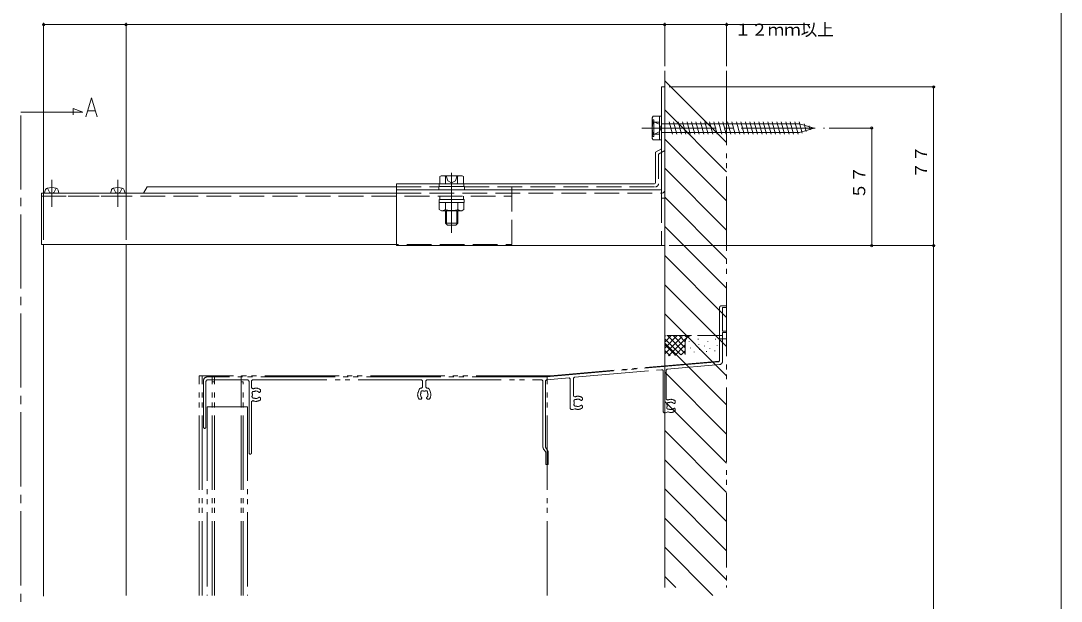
# Model space of a CAD drawing. Units: millimetres, scale not verified. Extents: x -1682 to -296, y -1188 to 1054.
# Drawn here: x -800 to -296, y -633 to -351 of the extents above; entities that cross this region are included whole.
import ezdxf
from ezdxf.enums import TextEntityAlignment as Align

# ---------------------------------------------------------------- set-up
doc = ezdxf.new("R2010")
doc.units = ezdxf.units.MM
doc.header["$LTSCALE"] = 4
for name, pattern in [('CHAIN2', [12, 9, -1, 1, -1]), ('DASHED3', [4, 3, -1]), ('DOUBLE_CHAIN2', [12.8, 9, -1, 0.6, -0.6, 0.6, -1])]:
    doc.linetypes.add(name, pattern=pattern)
for name, color, linetype, lineweight in [('0-2_YKK_ZWAK', 7, 'Continuous', 9), ('0-3_YKK_11', 7, 'Continuous', 9), ('0-4_YKK_12', 2, 'Continuous', 9), ('0-5_YSS_K', 3, 'DASHED3', 9), ('0-6_YKK_13', 4, 'Continuous', 9), ('0-7_YKK_D', 6, 'Continuous', 9)]:
    doc.layers.add(name, color=color, linetype=linetype, lineweight=lineweight)
doc.styles.add('ＭＳ ゴシック', font='')
doc.styles.get('ＭＳ ゴシック').set_extended_font_data('MS Gothic')

msp = doc.modelspace()

# ---------------------------------------------------------------- linework, layer by layer
at = {"layer": '0-2_YKK_ZWAK'}
msp.add_line((-296, 996), (-296, -1188), dxfattribs=at)
at = {"layer": '0-3_YKK_11', "linetype": 'DOUBLE_CHAIN2'}
for p, q in [((-461.542, -490.36), (-461.542, -516.06)), ((-460.142, -501.66), (-460.142, -490.26)), ((-461.998, -516.558), (-545.457, -523.86)), ((-486.885, -520.14), (-461.511, -517.92)), ((-461.542, -516.06), (-461.998, -516.558)), ((-545.457, -523.86), (-709.641, -523.86)), ((-534.485, -524.305), (-533.942, -524.803)), ((-531.885, -524.077), (-489.485, -520.368)), ((-489.485, -520.368), (-488.942, -520.866)), ((-488.942, -520.866), (-488.942, -540.76)), ((-711.642, -525.86), (-711.642, -548.26)), ((-710.441, -548.26), (-710.441, -526.26)), ((-709.442, -525.26), (-690.541, -525.26)), ((-689.541, -526.26), (-689.541, -560.76)), ((-687.841, -525.26), (-605.941, -525.26)), ((-603.341, -525.26), (-547.641, -525.26)), ((-547.641, -525.26), (-547.142, -525.76)), ((-547.142, -525.76), (-547.142, -557.729)), ((-545.941, -557.666), (-545.941, -525.765)), ((-533.942, -524.803), (-533.942, -539.26)), ((-607.122, -530.018), (-607.648, -531.465)), ((-601.634, -531.465), (-602.161, -530.018)), ((-688.342, -535.846), (-687.612, -535.402)), ((-688.342, -560.76), (-688.342, -535.846)), ((-528.864, -535.191), (-528.58, -535.31)), ((-528.58, -537.61), (-528.864, -537.728)), ((-528.441, -537.61), (-528.58, -537.61)), ((-487.715, -541.26), (-486.612, -540.802)), ((-546.78, -558.876), (-545.922, -560.101)), ((-544.903, -559.464), (-545.761, -558.24))]:
    msp.add_line(p, q, dxfattribs=at)
for points in [[(-460.142, -490.26), (-458.141, -490.26), (-458.141, -489.36), (-460.542, -489.36)], [(-460.142, -516.426), (-460.142, -502.36), (-458.141, -502.36), (-458.141, -501.66), (-460.142, -501.66)], [(-545.941, -525.765), (-545.485, -525.267), (-534.485, -524.305)], [(-531.612, -533.617), (-532.342, -533.173), (-532.342, -524.575), (-531.885, -524.077)], [(-486.612, -535.117), (-487.342, -534.673), (-487.342, -520.638), (-486.885, -520.14)], [(-687.612, -529.717), (-688.342, -529.273), (-688.342, -525.76), (-687.841, -525.26)], [(-605.941, -525.26), (-605.442, -525.76), (-605.442, -528.86), (-605.941, -529.36), (-606.182, -529.36)], [(-603.101, -529.36), (-603.341, -529.36), (-603.841, -528.86), (-603.841, -525.76), (-603.341, -525.26)], [(-686.338, -530.77), (-686.223, -530.718), (-685.823, -530.788)], [(-685.345, -534.174), (-685.435, -534.263), (-685.835, -534.333)], [(-684.864, -531.291), (-684.58, -531.41), (-684.441, -531.41), (-684.041, -531.01), (-684.041, -530.145)], [(-684.041, -534.974), (-684.041, -534.11), (-684.441, -533.71), (-684.58, -533.71), (-684.864, -533.828)], [(-607.056, -534.66), (-606.192, -534.66), (-605.792, -534.26), (-605.792, -534.121), (-605.91, -533.837)], [(-606.256, -533.356), (-606.345, -533.266), (-606.484, -532.478), (-606.431, -532.363)], [(-603.373, -533.837), (-603.491, -534.121), (-603.491, -534.26), (-603.091, -534.66), (-602.227, -534.66)], [(-602.852, -532.363), (-602.799, -532.478), (-602.87, -532.877)], [(-528.58, -535.31), (-528.441, -535.31), (-528.041, -534.91), (-528.041, -534.045)], [(-533.942, -539.26), (-533.442, -539.76), (-532.715, -539.76), (-531.612, -539.302)], [(-530.338, -534.67), (-530.223, -534.618), (-529.823, -534.688)], [(-529.345, -538.074), (-529.435, -538.163), (-529.835, -538.233)], [(-528.041, -538.874), (-528.041, -538.01), (-528.441, -537.61)], [(-485.338, -536.17), (-485.223, -536.118), (-484.824, -536.188)], [(-483.864, -536.691), (-483.58, -536.81), (-483.442, -536.81), (-483.042, -536.41), (-483.042, -535.545)], [(-483.042, -540.374), (-483.042, -539.51), (-483.442, -539.11), (-483.58, -539.11), (-483.864, -539.228)], [(-488.942, -540.76), (-488.442, -541.26), (-487.715, -541.26)], [(-484.345, -539.574), (-484.435, -539.663), (-484.835, -539.733)], [(-545.741, -560.674), (-545.741, -566.36), (-544.542, -566.36), (-544.542, -560.611)]]:
    msp.add_lwpolyline(points, dxfattribs=at)
for centre, radius, start, end in [((-460.542, -490.36), 1, 90, 180), ((-461.642, -516.426), 1.5, 275, 0), ((-709.641, -525.86), 2, 90, 180), ((-709.442, -526.26), 1, 90, 180), ((-690.541, -526.26), 1, 359.99825, 90), ((-687.37, -531.699), 0.75, 65.9529, 224.04633), ((-687.37, -533.42), 0.75, 135.95399, 294.04654), ((-686.141, -532.56), 1.8, 169.14699, 190.85446), ((-686.141, -532.56), 3.2, 48.98524, 117.35352), ((-686.141, -532.56), 1.8, 96.2601, 120.85323), ((-686.141, -532.56), 1.8, 239.1467, 279.79404), ((-686.141, -532.56), 1.8, 44.79221, 79.82019), ((-686.141, -532.56), 1.8, 296.2603, 315.20709), ((-604.641, -532.56), 3.2, 160.00021, 221.01466), ((-606.182, -530.36), 1, 90, 159.99896), ((-604.641, -532.56), 1.8, 149.14699, 173.74042), ((-604.641, -532.56), 1.8, 206.26051, 225.20674), ((-605.502, -531.331), 0.75, 45.95279, 204.04803), ((-604.641, -532.56), 1.8, 79.14679, 100.85327), ((-603.781, -531.331), 0.75, 335.9519, 134.04729), ((-604.641, -532.56), 1.8, 314.79289, 349.85033), ((-603.101, -530.36), 1, 20.00102, 90), ((-604.641, -532.56), 1.8, 6.25957, 30.85295), ((-604.641, -532.56), 3.2, 318.98524, 19.99977), ((-530.141, -536.46), 3.2, 48.98524, 117.35352), ((-686.141, -532.56), 3.2, 242.64673, 311.01437), ((-531.37, -535.599), 0.75, 65.9529, 224.04633), ((-531.37, -537.32), 0.75, 135.95399, 294.04654), ((-530.141, -536.46), 1.8, 169.14699, 190.85446), ((-530.141, -536.46), 3.2, 242.64673, 311.01437), ((-530.141, -536.46), 1.8, 96.2601, 120.85323), ((-530.141, -536.46), 1.8, 239.1467, 279.79404), ((-530.141, -536.46), 1.8, 44.79221, 79.82019), ((-530.141, -536.46), 1.8, 296.2603, 315.20709), ((-486.37, -537.099), 0.75, 65.9529, 224.04633), ((-486.37, -538.82), 0.75, 135.95399, 294.04654), ((-485.142, -537.96), 1.8, 169.14699, 190.85446), ((-485.142, -537.96), 3.2, 48.98524, 117.35352), ((-485.142, -537.96), 1.8, 96.2601, 120.85323), ((-485.142, -537.96), 1.8, 44.79221, 79.82019), ((-485.142, -537.96), 1.8, 296.2603, 315.20709), ((-485.142, -537.96), 3.2, 242.64673, 311.01437), ((-485.142, -537.96), 1.8, 239.1467, 279.79404), ((-711.041, -548.26), 0.6, 180, 0), ((-545.142, -557.729), 2, 180, 215), ((-544.942, -557.666), 1, 180, 215), ((-546.542, -560.611), 2, 0, 35), ((-688.942, -560.76), 0.6, 180, 0), ((-546.741, -560.674), 1, 0, 35)]:
    msp.add_arc(centre, radius, start, end, dxfattribs=at)
at = {"layer": '0-4_YKK_12'}
for p, q in [((-765.808, -388.55), (-768.563, -397.715)), ((-763.18, -397.715), (-765.808, -388.55)), ((-764.173, -394.863), (-767.698, -394.863)), ((-789.142, -459.701), (-789.142, -630.189)), ((-749.142, -629.865), (-749.142, -459.701))]:
    msp.add_line(p, q, dxfattribs=at)
at = {"layer": '0-4_YKK_12', "linetype": 'CHAIN2'}
for p, q in [((-800.144, -395.468), (-770.144, -395.468)), ((-800.144, -817.065), (-800.144, -395.468)), ((-774.843, -393.758), (-774.843, -396.758)), ((-770.144, -395.468), (-774.843, -393.758))]:
    msp.add_line(p, q, dxfattribs=at)
at = {"layer": '0-4_YKK_12', "linetype": 'DASHED3'}
msp.add_line((-749.142, -436.201), (-789.142, -436.201), dxfattribs=at)
at = {"layer": '0-4_YKK_12', "linetype": 'DOUBLE_CHAIN2'}
for p, q in [((-461.542, -516.185), (-461.542, -505.359)), ((-458.141, -505.359), (-461.542, -505.359)), ((-461.542, -516.185), (-543.54, -523.359)), ((-713.642, -629.865), (-713.642, -523.359)), ((-543.54, -523.359), (-713.642, -523.359)), ((-712.342, -629.865), (-712.342, -523.359)), ((-707.342, -523.359), (-707.342, -526.359)), ((-706.341, -523.359), (-706.341, -526.359)), ((-693.342, -538.359), (-693.342, -523.359)), ((-545.142, -629.865), (-545.142, -523.359)), ((-707.342, -526.359), (-706.341, -526.359)), ((-707.342, -629.865), (-707.342, -526.359)), ((-706.341, -629.865), (-706.341, -526.359)), ((-693.342, -526.359), (-692.342, -526.359)), ((-693.342, -629.865), (-693.342, -526.359)), ((-692.342, -629.865), (-692.342, -526.359)), ((-709.898, -538.359), (-690.298, -538.359)), ((-709.898, -538.359), (-709.898, -629.865)), ((-690.298, -538.359), (-690.298, -629.865))]:
    msp.add_line(p, q, dxfattribs=at)
at = {"layer": '0-5_YSS_K', "linetype": 'DOUBLE_CHAIN2'}
for p, q in [((-458.141, -375.463), (-458.141, -626.019)), ((-488.141, -383.201), (-488.141, -626.019))]:
    msp.add_line(p, q, dxfattribs=at)
at = {"layer": '0-5_YSS_K', "linetype": 'Continuous'}
for p, q in [((-488.141, -380.217), (-458.141, -410.217)), ((-488.141, -394.359), (-458.141, -424.359)), ((-488.141, -401.101), (-488.141, -626.019)), ((-477.199, -405.301), (-476.141, -406.359)), ((-488.141, -408.501), (-458.141, -438.501)), ((-488.141, -422.643), (-458.141, -452.643)), ((-488.141, -436.785), (-458.141, -466.785)), ((-488.141, -450.927), (-458.141, -480.927)), ((-488.141, -465.069), (-458.141, -495.069)), ((-488.141, -479.212), (-458.141, -509.212)), ((-488.141, -493.354), (-458.141, -523.354)), ((-488.141, -507.496), (-458.141, -537.496)), ((-488.141, -521.638), (-458.141, -551.638)), ((-488.141, -535.78), (-458.141, -565.78)), ((-488.141, -549.922), (-458.141, -579.922)), ((-488.141, -564.064), (-458.141, -594.064)), ((-488.141, -578.207), (-458.141, -608.207)), ((-488.141, -592.349), (-458.141, -622.349)), ((-488.141, -606.491), (-464.767, -629.865)), ((-488.141, -620.633), (-482.756, -626.019))]:
    msp.add_line(p, q, dxfattribs=at)
at = {"layer": '0-5_YSS_K'}
for p, q in [((-488.142, -512.732), (-479.284, -503.874)), ((-488.142, -509.904), (-482.112, -503.874)), ((-488.142, -503.874), (-488.142, -513.874)), ((-488.142, -504.247), (-487.769, -503.874)), ((-488.142, -507.075), (-484.941, -503.874)), ((-475.142, -503.874), (-488.142, -503.874)), ((-486.828, -503.874), (-478.142, -512.561)), ((-486.294, -513.713), (-476.455, -503.874)), ((-484, -503.874), (-478.142, -509.732)), ((-481.171, -503.874), (-478.142, -506.904)), ((-478.343, -503.874), (-477.361, -504.856)), ((-475.514, -503.874), (-475.494, -503.895)), ((-460.291, -503.874), (-475.142, -503.874)), ((-488.142, -505.389), (-480.339, -513.192)), ((-488.142, -508.218), (-482.94, -513.419)), ((-483.194, -513.442), (-478.142, -508.389)), ((-478.142, -506.874), (-478.142, -512.999)), ((-476.314, -506.679), (-476.314, -506.479)), ((-471.974, -505.678), (-471.974, -505.478)), ((-471.641, -508.348), (-471.641, -508.148)), ((-468.847, -508.951), (-468.847, -508.751)), ((-467.301, -506.679), (-467.301, -506.479)), ((-463.459, -505.678), (-463.459, -505.478)), ((-462.628, -508.682), (-462.628, -508.482)), ((-460.291, -505.678), (-460.291, -505.478)), ((-460.121, -509.016), (-460.121, -508.816)), ((-458.142, -506.874), (-458.142, -511.25)), ((-488.142, -511.046), (-485.541, -513.647)), ((-480.094, -513.17), (-478.142, -511.217)), ((-475.646, -510.017), (-475.646, -509.817)), ((-473.816, -511.874), (-473.816, -511.674)), ((-471.307, -510.685), (-471.307, -510.485)), ((-467.886, -511.658), (-467.886, -511.458)), ((-466.3, -510.351), (-466.3, -510.151)), ((-463.793, -511.354), (-463.793, -511.154))]:
    msp.add_line(p, q, dxfattribs=at)
msp.add_arc((-475.142, -506.874), 3, 90, 180, dxfattribs=at)
at = {"layer": '0-6_YKK_13'}
for p, q in [((-488.141, -460.201), (-488.141, -375.463)), ((-489.641, -383.201), (-488.141, -383.201)), ((-489.641, -383.201), (-489.641, -437.201)), ((-494.142, -398.201), (-493.695, -397.428)), ((-494.142, -398.201), (-494.142, -408.201)), ((-493.695, -397.428), (-490.642, -397.428)), ((-490.642, -397.428), (-490.642, -408.975)), ((-489.641, -397.451), (-490.642, -397.451)), ((-490.642, -397.451), (-490.642, -408.951)), ((-489.641, -408.951), (-489.641, -397.451)), ((-493.695, -400.314), (-490.642, -400.314)), ((-490.642, -401.101), (-490.642, -405.301)), ((-489.641, -398.701), (-489.641, -407.701)), ((-422.884, -401.101), (-489.641, -401.101)), ((-484.408, -406.201), (-486.016, -400.201)), ((-482.234, -406.201), (-483.842, -400.201)), ((-480.06, -406.201), (-481.668, -400.201)), ((-477.886, -406.201), (-479.494, -400.201)), ((-475.712, -406.201), (-477.32, -400.201)), ((-473.538, -406.201), (-475.146, -400.201)), ((-471.364, -406.201), (-472.971, -400.201)), ((-469.19, -406.201), (-470.797, -400.201)), ((-467.016, -406.201), (-468.623, -400.201)), ((-464.841, -406.201), (-466.449, -400.201)), ((-462.667, -406.201), (-464.275, -400.201)), ((-460.493, -406.201), (-462.101, -400.201)), ((-458.319, -406.201), (-459.927, -400.201)), ((-456.145, -406.201), (-457.753, -400.201)), ((-453.971, -406.201), (-455.579, -400.201)), ((-451.797, -406.201), (-453.405, -400.201)), ((-449.623, -406.201), (-451.231, -400.201)), ((-447.449, -406.201), (-449.057, -400.201)), ((-445.275, -406.201), (-446.882, -400.201)), ((-443.101, -406.201), (-444.708, -400.201)), ((-440.927, -406.201), (-442.534, -400.201)), ((-438.753, -406.201), (-440.36, -400.201)), ((-436.579, -406.201), (-438.186, -400.201)), ((-434.404, -406.201), (-436.012, -400.201)), ((-432.23, -406.201), (-433.838, -400.201)), ((-430.056, -406.201), (-431.664, -400.201)), ((-427.882, -406.201), (-429.49, -400.201)), ((-425.708, -406.201), (-427.316, -400.201)), ((-423.534, -406.201), (-425.142, -400.201)), ((-421.512, -405.633), (-422.968, -400.201)), ((-415.642, -403.201), (-422.884, -401.101)), ((-415.642, -403.201), (-422.884, -405.301)), ((-419.555, -404.822), (-420.533, -401.175)), ((-417.598, -404.012), (-418.087, -402.188)), ((-494.142, -408.201), (-493.695, -408.975)), ((-493.695, -406.088), (-490.642, -406.088)), ((-489.641, -405.301), (-422.884, -405.301)), ((-493.695, -408.975), (-490.642, -408.975)), ((-489.641, -413.201), (-492.642, -414.933)), ((-490.642, -408.951), (-489.641, -408.951)), ((-492.642, -414.933), (-492.642, -429.701)), ((-596.392, -426.321), (-597.165, -426.767)), ((-597.165, -430.321), (-597.165, -426.767)), ((-596.392, -426.321), (-586.392, -426.321)), ((-594.278, -430.321), (-594.278, -426.767)), ((-588.505, -430.321), (-588.505, -426.767)), ((-586.392, -426.321), (-585.618, -426.767)), ((-585.618, -430.321), (-585.618, -426.767)), ((-788.642, -434.701), (-788.265, -433.294)), ((-756.642, -434.701), (-756.265, -433.294)), ((-738.91, -431.701), (-740.642, -434.701)), ((-738.91, -431.701), (-618.142, -431.701)), ((-618.142, -430.201), (-618.142, -460.201)), ((-618.142, -430.201), (-597.165, -430.201)), ((-618.142, -433.201), (-490.142, -433.201)), ((-597.642, -433.201), (-597.642, -431.601)), ((-597.642, -431.601), (-585.142, -431.601)), ((-597.392, -431.601), (-597.392, -430.321)), ((-597.392, -430.321), (-585.392, -430.321)), ((-585.618, -430.201), (-493.141, -430.201)), ((-585.392, -430.321), (-585.392, -431.601)), ((-585.142, -431.601), (-585.142, -433.201)), ((-790.142, -434.701), (-790.142, -459.701)), ((-790.142, -434.701), (-618.142, -434.701)), ((-787.142, -434.701), (-788.642, -434.701)), ((-783.142, -434.701), (-787.142, -434.701)), ((-755.142, -434.701), (-756.642, -434.701)), ((-751.141, -434.701), (-755.142, -434.701)), ((-489.641, -434.701), (-489.391, -434.701)), ((-489.641, -437.201), (-488.141, -437.201)), ((-790.142, -459.701), (-619.141, -459.701)), ((-618.142, -460.201), (-488.141, -460.201))]:
    msp.add_line(p, q, dxfattribs=at)
at = {"layer": '0-6_YKK_13', "linetype": 'CHAIN2'}
for p, q in [((-499.141, -403.201), (-410.642, -403.201)), ((-785.142, -428.248), (-785.142, -441.44)), ((-753.142, -428.248), (-753.142, -441.44)), ((-591.392, -424.941), (-591.392, -453.941))]:
    msp.add_line(p, q, dxfattribs=at)
at = {"layer": '0-6_YKK_13', "linetype": 'DASHED3'}
for p, q in [((-494.142, -399.151), (-493.336, -399.151)), ((-493.336, -399.151), (-493.336, -407.251)), ((-493.336, -400.101), (-490.876, -401.301)), ((-490.876, -401.301), (-489.866, -403.201)), ((-490.876, -405.101), (-489.866, -403.201)), ((-494.142, -407.251), (-493.336, -407.251)), ((-493.336, -406.301), (-490.876, -405.101)), ((-488.141, -414.067), (-491.141, -415.799)), ((-491.141, -415.799), (-491.141, -430.201)), ((-593.292, -428.806), (-594.076, -426.321)), ((-589.492, -428.806), (-588.707, -426.321)), ((-787.242, -432.349), (-786.292, -434.297)), ((-755.241, -432.349), (-754.292, -434.297)), ((-618.142, -431.701), (-597.642, -431.701)), ((-585.142, -433.201), (-597.642, -433.201)), ((-593.292, -428.806), (-591.392, -429.816)), ((-589.492, -428.806), (-591.392, -429.816)), ((-585.142, -431.701), (-492.642, -431.701)), ((-562.142, -459.701), (-562.142, -431.701)), ((-790.142, -436.201), (-562.142, -436.201)), ((-786.292, -434.297), (-785.142, -434.908)), ((-754.292, -434.297), (-753.142, -434.908)), ((-618.142, -434.701), (-489.641, -434.701)), ((-597.492, -439.3), (-597.492, -437.8)), ((-585.292, -437.8), (-597.492, -437.8)), ((-597.142, -437.8), (-597.142, -436.201)), ((-585.642, -437.8), (-585.642, -436.201)), ((-585.292, -439.3), (-585.292, -437.8)), ((-489.641, -437.201), (-489.641, -460.201)), ((-585.292, -439.3), (-597.492, -439.3)), ((-597.392, -442.664), (-597.392, -439.3)), ((-596.292, -443.3), (-597.392, -442.665)), ((-586.493, -443.3), (-596.291, -443.3)), ((-594.392, -442.745), (-594.392, -439.3)), ((-594.392, -449.321), (-594.392, -443.3)), ((-593.852, -449.861), (-593.852, -443.3)), ((-588.932, -449.861), (-588.932, -443.3)), ((-588.392, -442.745), (-588.392, -439.3)), ((-588.392, -443.3), (-588.392, -449.321)), ((-586.492, -443.299), (-585.392, -442.664)), ((-585.392, -442.664), (-585.392, -439.3)), ((-588.392, -449.321), (-594.392, -449.321)), ((-589.392, -450.321), (-588.392, -449.321)), ((-629.142, -459.701), (-562.142, -459.701))]:
    msp.add_line(p, q, dxfattribs=at)
for points in [[(-783.042, -432.349), (-783.992, -434.297), (-785.142, -434.908)], [(-751.041, -432.349), (-751.992, -434.297), (-753.142, -434.908)], [(-589.392, -450.321), (-593.392, -450.321), (-594.392, -449.321)]]:
    msp.add_lwpolyline(points, dxfattribs=at)
at = {"layer": '0-6_YKK_13'}
for points in [[(-783.142, -434.701), (-781.642, -434.701), (-782.018, -433.294)], [(-751.141, -434.701), (-749.642, -434.701), (-750.018, -433.294)]]:
    msp.add_lwpolyline(points, dxfattribs=at)
for centre, radius, start, end in [((-491.586, -398.871), 2.556, 145.61574, 214.38425), ((-484.588, -403.201), 9.553, 162.41203, 197.58795), ((-491.586, -407.531), 2.556, 145.61574, 214.38425), ((-595.722, -428.876), 2.556, 55.61574, 124.38425), ((-591.392, -435.874), 9.553, 72.41203, 107.58795), ((-587.062, -428.876), 2.556, 55.61574, 124.38425), ((-787.009, -433.63), 1.3, 104.03529, 165), ((-785.142, -441.101), 9, 75.96469, 104.03529), ((-783.274, -433.63), 1.3, 15, 75.96469), ((-755.009, -433.63), 1.3, 104.03529, 165), ((-753.142, -441.101), 9, 75.96469, 104.03529), ((-751.274, -433.63), 1.3, 15, 75.96469), ((-493.141, -429.701), 0.5, 270, 0), ((-490.142, -432.701), 0.5, 270, 0), ((-489.391, -433.451), 1.25, 270, 0)]:
    msp.add_arc(centre, radius, start, end, dxfattribs=at)
at = {"layer": '0-6_YKK_13', "linetype": 'DASHED3'}
for centre, radius, start, end in [((-492.642, -430.201), 1.5, 270, 0), ((-595.882, -441.006), 2.29, 259.70006, 310.61586), ((-591.392, -434.26), 9, 250.5284, 289.47159), ((-586.901, -441.006), 2.29, 229.38412, 280.29993)]:
    msp.add_arc(centre, radius, start, end, dxfattribs=at)
at = {"layer": '0-7_YKK_D'}
for p, q in [((-789.142, -457.452), (-789.142, -352.224)), ((-749.141, -397.942), (-749.141, -352.224)), ((-749.141, -457.452), (-749.141, -352.224)), ((-488.141, -373.214), (-488.141, -352.224)), ((-458.141, -373.214), (-458.141, -352.224)), ((-789.142, -352.974), (-749.141, -352.974)), ((-749.141, -352.974), (-488.141, -352.974)), ((-488.141, -352.974), (-417.812, -352.974)), ((-485.893, -383.201), (-357.096, -383.201)), ((-357.846, -383.201), (-357.846, -460.201)), ((-408.393, -403.201), (-387.081, -403.201)), ((-387.831, -403.201), (-387.831, -460.201)), ((-485.893, -460.201), (-357.096, -460.201)), ((-485.893, -460.201), (-387.081, -460.201)), ((-357.846, -460.201), (-357.846, -938.771))]:
    msp.add_line(p, q, dxfattribs=at)
for centre, start, end in [((-789.142, -352.974), 0, 180), ((-749.141, -352.974), 0, 180), ((-749.141, -352.974), 0, 180), ((-488.141, -352.974), 0, 180), ((-488.141, -352.974), 0, 180), ((-458.141, -352.974), 0, 180), ((-789.142, -352.974), 180, 0), ((-749.141, -352.974), 180, 0), ((-749.141, -352.974), 180, 0), ((-488.141, -352.974), 180, 0), ((-488.141, -352.974), 180, 0), ((-458.141, -352.974), 180, 0), ((-357.846, -383.201), 0, 180), ((-357.846, -383.201), 180, 0), ((-387.831, -403.201), 0, 180), ((-387.831, -403.201), 180, 0), ((-387.831, -460.201), 0, 180), ((-387.831, -460.201), 180, 0), ((-357.846, -460.201), 0, 180), ((-357.846, -460.201), 0, 180), ((-357.846, -460.201), 180, 0), ((-357.846, -460.201), 180, 0)]:
    msp.add_arc(centre, 0.562, start, end, dxfattribs=at)

# ---------------------------------------------------------------- texts
at = {"layer": '0-7_YKK_D', "color": 4, "style": 'ＭＳ ゴシック'}
msp.add_text('１２ｍｍ以上', height=5.865, dxfattribs=at).set_placement((-454.216, -360.17), align=Align.BOTTOM_LEFT)
for s, p in [('７７', (-359.195, -427.67)), ('５７', (-389.18, -437.67))]:
    msp.add_text(s, height=5.865, rotation=90, dxfattribs=at).set_placement(p, align=Align.BOTTOM_LEFT)

doc.saveas('drawing.dxf')
